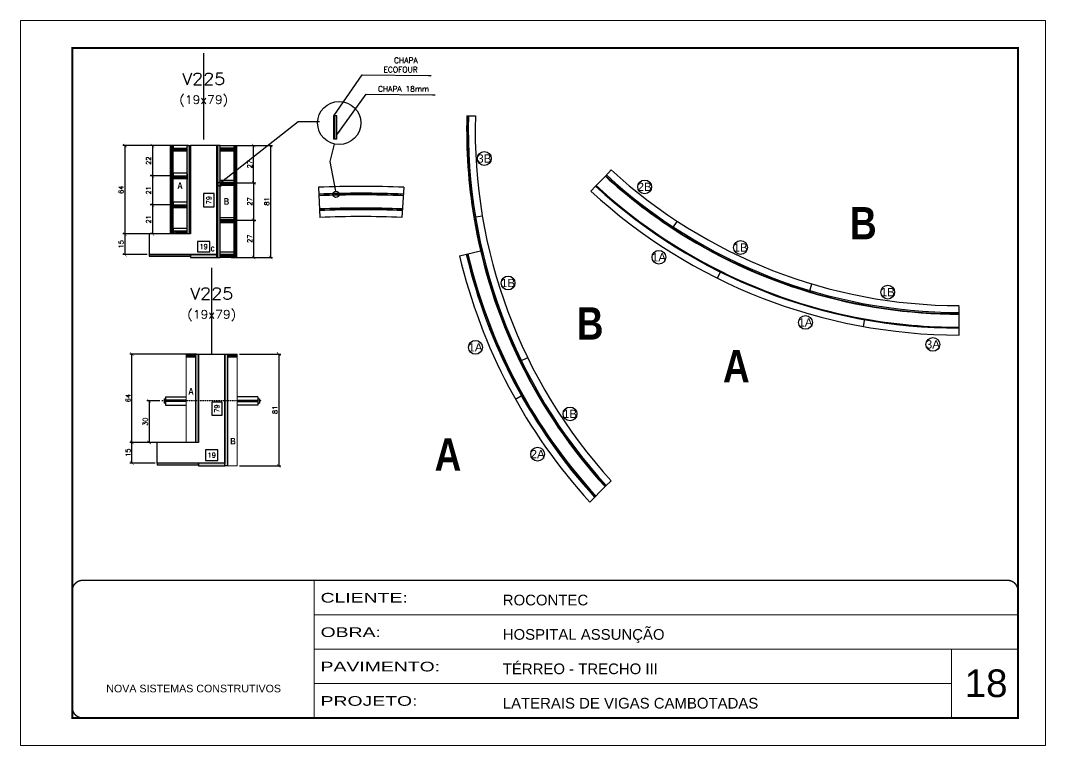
# Model space of a CAD drawing. Extents: x 2582 to 128055, y -26396 to 2611.
# Drawn here: x 4180 to 5665, y -3424 to -2374 of the extents above; entities that cross this region are included whole.
import ezdxf
from ezdxf.enums import TextEntityAlignment as Align

# ---------------------------------------------------------------- set-up
doc = ezdxf.new("R2010")
doc.units = 0
doc.header["$PDMODE"] = 35
for name, pattern in [('CONTINUO', [0]), ('DASHED', [0.75, 0.5, -0.25]), ('HIDDEN', [0.375, 0.25, -0.125])]:
    doc.linetypes.add(name, pattern=pattern)
for name, color, linetype, lineweight in [('CARIMBO', 255, 'Continuous', 9), ('CONCRETO', 251, 'Continuous', 25), ('Folhas', 255, 'Continuous', 9), ('Hachura', 251, 'Continuous', 9), ('Madeira', 126, 'Continuous', 18), ('SARRAFO DE PRESSAO', 251, 'DASHED', 9), ('Texto Seção', 7, 'Continuous', 15)]:
    doc.layers.add(name, color=color, linetype=linetype, lineweight=lineweight)
for name, color, linetype in [('COTA', 241, 'Continuous'), ('Cota Seção (2x)', 4, 'Continuous'), ('detalhes', 4, 'Continuous'), ('Painéis', 200, 'Continuous'), ('Romaneio', 10, 'Continuous'), ('TENSOR', 3, 'Continuous'), ('Texto de Titulo', 7, 'Continuous'), ('Texto Qtd Sarr', 242, 'Continuous')]:
    doc.layers.add(name, color=color, linetype=linetype)
doc.styles.add('ARIAL', font='arial.ttf')
doc.styles.add('COTA TECNICA', font='techl___.ttf', dxfattribs={"height": 10})
doc.styles.add('Romans', font='romans.shx')
doc.styles.add('TECNICA', font='techb___.ttf', dxfattribs={"height": 10})
doc.styles.add('Tecnologia', font='')
doc.styles.get('Tecnologia').set_extended_font_data('Forgotten Futurist')
doc.dimstyles.new('Cota Seção (2x)', dxfattribs={"dimtxt": 7, "dimasz": 5, "dimexe": 3, "dimexo": 3, "dimgap": 2, "dimtad": 3, "dimdec": 1, "dimlfac": 0.5, "dimzin": 12, "dimdsep": 46, "dimtxsty": 'Romans', "dimblk": 'ARCHTICK', "dimcen": 0, "dimclrd": 4, "dimclre": 4, "dimclrt": 1, "dimadec": 1, "dimazin": 3, "dimtfac": 1, "dimtdec": 1, "dimtmove": 0, "dimatfit": 3, "dimldrblk": 'OBLIQUE', "dimfxl": 1, "dimtolj": 1, "dimtzin": 12, "dimarcsym": 0})
doc.dimstyles.new('Cota Seção interna', dxfattribs={"dimtxt": 7, "dimasz": 6, "dimexe": 0.18, "dimexo": 2, "dimgap": -4, "dimtad": 3, "dimdec": 1, "dimlfac": 0.5, "dimzin": 12, "dimdsep": 46, "dimtxsty": 'Romans', "dimblk": 'ARCHTICK', "dimcen": 0.09, "dimse1": 1, "dimse2": 1, "dimsd1": 1, "dimsd2": 1, "dimclrd": 180, "dimclre": 5, "dimclrt": 1, "dimadec": 0, "dimazin": 3, "dimtfac": 1, "dimtdec": 1, "dimtofl": 0, "dimtmove": 0, "dimatfit": 3, "dimldrblk": 'ARCHTICK', "dimfxl": 1, "dimtolj": 1, "dimtzin": 0, "dimarcsym": 0})
doc.dimstyles.new('PAINEL', dxfattribs={"dimtxt": 10, "dimasz": 3, "dimexe": 3, "dimexo": 3, "dimgap": 3, "dimtad": 1, "dimdec": 1, "dimzin": 12, "dimdsep": 46, "dimtxsty": 'COTA TECNICA', "dimblk1": 'OBLIQUE', "dimblk2": 'OBLIQUE', "dimsah": 1, "dimcen": 0.9, "dimclrd": 4, "dimclre": 4, "dimclrt": 240, "dimadec": 1, "dimazin": 3, "dimtfac": 1, "dimtdec": 1, "dimtmove": 0, "dimatfit": 3, "dimfxl": 1, "dimtolj": 1, "dimtzin": 12, "dimarcsym": 0})

# ---------------------------------------------------------------- blocks, each defined once
blk = doc.blocks.new('9999999999')
at = {"color": 30, "linetype": 'CONTINUO'}
for p, q in [((98564.6, 34230.2), (98564.6, 34429.4)), ((98564.6, 34379.6), (99584, 34379.6)), ((98564.6, 34329.8), (99488, 34329.8)), ((99584, 34329.8), (99488, 34329.8)), ((99488, 34329.8), (99488, 34230.2)), ((98564.6, 34280), (99488, 34280))]:
    blk.add_line(p, q, dxfattribs=at)
at = {"color": 30, "linetype": 'CONTINUO', "const_width": 2}
blk.add_lwpolyline([(99584, 34230.2), (99584, 34414.4, 0.414214), (99569, 34429.4), (98229, 34429.4, 0.414214), (98214, 34414.4), (98214, 34245.2, 0.414214), (98229, 34230.2), (99584, 34230.2)], format="xyb", dxfattribs=at)
at = {"layer": 'Folhas'}
blk.add_lwpolyline([(98139, 34190.2), (99624, 34190.2), (99624, 35240.2), (98139, 35240.2)], close=True, dxfattribs=at)
at = {"layer": 'Folhas', "color": 30, "const_width": 3}
blk.add_lwpolyline([(98214, 34230.2), (99584, 34230.2), (99584, 35200.2), (98214, 35200.2)], close=True, dxfattribs=at)
at = {"color": 7, "linetype": 'Continuous', "ltscale": 5, "style": 'ARIAL'}
for s, height, p in [('ROCONTEC', 15.48, (98837.7, 34393.1)), ('HOSPITAL ASSUNÇÃO', 15.483, (98837.7, 34343.3)), ('TÉRREO - TRECHO III', 15.483, (98837.7, 34293.5)), ('NOVA SISTEMAS CONSTRUTIVOS', 11.059, (98263.2, 34267.2)), ('LATERAIS DE VIGAS CAMBOTADAS', 15.483, (98837.7, 34243.7))]:
    blk.add_text(s, height=height, dxfattribs=at).set_placement(p)
at = {"layer": 'Folhas', "color": 7, "style": 'Tecnologia', "width": 1.5}
for s, p in [('CLIENTE:', (98573.7, 34397.2)), ('OBRA:', (98573.7, 34347.3)), ('PAVIMENTO:', (98573.7, 34297.5)), ('PROJETO:', (98573.7, 34247.7))]:
    blk.add_text(s, height=14, dxfattribs=at).set_placement(p)
blk = doc.blocks.new('titulo1')
at = {"layer": 'Defpoints', "color": 252, "linetype": 'HIDDEN', "ltscale": 2}
blk.add_line((0, 0), (0, 125), dxfattribs=at)
at = {"layer": 'Defpoints', "style": 'Romans', "oblique": 15}
blk.add_attdef('FOLHA', text='', height=10, dxfattribs=at).set_placement((0, 15.6), align=Align.MIDDLE_CENTER)
at = {"layer": 'Texto Qtd Sarr', "color": 3, "style": 'Romans', "oblique": 15}
for tag, height, p in [('TITULO', 17, (0, 71.4)), ('SEÇÃO', 12, (0, 41.5))]:
    blk.add_attdef(tag, text='', height=height, dxfattribs=at).set_placement(p, align=Align.MIDDLE_CENTER)
blk = doc.blocks.new('_Oblique')
at = {"color": 0, "linetype": 'ByBlock', "lineweight": -2}
blk.add_line((-0.5, -0.5), (0.5, 0.5), dxfattribs=at)
blk = doc.blocks.new('_ArchTick')
at = {"color": 0, "linetype": 'ByBlock', "const_width": 0.15}
blk.add_lwpolyline([(-0.5, -0.5), (0.5, 0.5)], dxfattribs=at)
blk = doc.blocks.new('*D182')
at = {"layer": 'COTA', "color": 4, "lineweight": -2, "transparency": 16777216}
for p, q in [((4375.2, -2985.5), (4338.5, -2985.5)), ((4341.5, -3015.5), (4341.5, -2985.5)), ((4375.2, -3015.5), (4338.5, -3015.5))]:
    blk.add_line(p, q, dxfattribs=at)
at = {"layer": 'Defpoints', "color": 0, "transparency": 16777216}
for p in [(4341.5, -2985.5), (4378.2, -2985.5), (4378.2, -3015.5)]:
    blk.add_point(p, dxfattribs=at)
at = {"layer": 'COTA', "color": 4, "lineweight": -2, "transparency": 16777216, "xscale": 5, "yscale": 5, "zscale": 5}
for p, rotation in [((4341.5, -2985.5), 90), ((4341.5, -3015.5), 270)]:
    blk.add_blockref('_ArchTick', p, dxfattribs=dict(at, rotation=rotation))
at = {"layer": 'COTA', "color": 1, "transparency": 16777216, "insert": (4336, -3000.5), "char_height": 7, "attachment_point": 5, "rotation": 90, "style": 'Romans'}
blk.add_mtext('\\A1;15', dxfattribs=at)
blk = doc.blocks.new('*D183')
at = {"layer": 'COTA', "color": 4, "lineweight": -2, "transparency": 16777216}
for p, q in [((4435.2, -2857.5), (4338.5, -2857.5)), ((4341.5, -2985.5), (4341.5, -2857.5)), ((4375.2, -2985.5), (4338.5, -2985.5))]:
    blk.add_line(p, q, dxfattribs=at)
at = {"layer": 'Defpoints', "color": 0, "transparency": 16777216}
for p in [(4341.5, -2857.5), (4438.2, -2857.5), (4378.2, -2985.5)]:
    blk.add_point(p, dxfattribs=at)
at = {"layer": 'COTA', "color": 4, "lineweight": -2, "transparency": 16777216, "xscale": 5, "yscale": 5, "zscale": 5}
for p, rotation in [((4341.5, -2857.5), 90), ((4341.5, -2985.5), 270)]:
    blk.add_blockref('_ArchTick', p, dxfattribs=dict(at, rotation=rotation))
at = {"layer": 'COTA', "color": 1, "transparency": 16777216, "insert": (4336, -2921.5), "char_height": 7, "attachment_point": 5, "rotation": 90, "style": 'Romans'}
blk.add_mtext('\\A1;64', dxfattribs=at)
blk = doc.blocks.new('*D184')
at = {"layer": 'Cota Seção (2x)', "color": 180, "lineweight": -2, "transparency": 16777216}
for p, q in [((4472.2, -2927), (4457.2, -2927)), ((4457.2, -2927), (4457.2, -2946)), ((4472.2, -2946), (4472.2, -2927)), ((4457.2, -2946), (4472.2, -2946))]:
    blk.add_line(p, q, dxfattribs=at)
at = {"layer": 'Defpoints', "color": 0, "transparency": 16777216}
for p in [(4438.2, -2857.5), (4476.2, -2857.5), (4438.2, -3015.5)]:
    blk.add_point(p, dxfattribs=at)
at = {"layer": 'Cota Seção (2x)', "color": 1, "transparency": 16777216, "insert": (4464.7, -2936.5), "char_height": 7, "attachment_point": 5, "rotation": 90, "style": 'Romans'}
blk.add_mtext('\\A1;79', dxfattribs=at)
blk = doc.blocks.new('*D185')
at = {"layer": 'Cota Seção (2x)', "color": 180, "lineweight": -2, "transparency": 16777216}
for p, q in [((4466.2, -2996.5), (4448.2, -2996.5)), ((4448.2, -2996.5), (4448.2, -3011.5)), ((4466.2, -3011.5), (4466.2, -2996.5)), ((4448.2, -3011.5), (4466.2, -3011.5))]:
    blk.add_line(p, q, dxfattribs=at)
at = {"layer": 'Defpoints', "color": 0, "transparency": 16777216}
for p in [(4438.2, -3015.5), (4438.2, -3023.5), (4476.2, -3019.5)]:
    blk.add_point(p, dxfattribs=at)
at = {"layer": 'Cota Seção (2x)', "color": 1, "transparency": 16777216, "insert": (4457.2, -3004), "char_height": 7, "attachment_point": 5, "style": 'Romans'}
blk.add_mtext('\\A1;19', dxfattribs=at)
blk = doc.blocks.new('*D191')
at = {"layer": 'COTA', "color": 4, "lineweight": -2, "transparency": 16777216}
for p, q in [((4497.2, -2857.5), (4557.2, -2857.5)), ((4554.2, -2857.5), (4554.2, -3019.5)), ((4497.2, -3019.5), (4557.2, -3019.5))]:
    blk.add_line(p, q, dxfattribs=at)
at = {"layer": 'Defpoints', "color": 0, "transparency": 16777216}
for p in [(4494.2, -2857.5), (4494.2, -3019.5), (4554.2, -3019.5)]:
    blk.add_point(p, dxfattribs=at)
at = {"layer": 'COTA', "color": 4, "lineweight": -2, "transparency": 16777216, "xscale": 5, "yscale": 5, "zscale": 5}
for p, rotation in [((4554.2, -2857.5), 90), ((4554.2, -3019.5), 270)]:
    blk.add_blockref('_ArchTick', p, dxfattribs=dict(at, rotation=rotation))
at = {"layer": 'COTA', "color": 1, "transparency": 16777216, "insert": (4548.7, -2938.5), "char_height": 7, "attachment_point": 5, "rotation": 90, "style": 'Romans'}
blk.add_mtext('\\A1;81', dxfattribs=at)
blk = doc.blocks.new('*D192')
at = {"layer": 'COTA', "color": 4, "lineweight": -2, "transparency": 16777216}
for p, q in [((4381.9, -2925.4), (4363.4, -2925.4)), ((4366.4, -2925.4), (4366.4, -2985.5)), ((4381.9, -2985.5), (4363.4, -2985.5))]:
    blk.add_line(p, q, dxfattribs=at)
at = {"layer": 'Defpoints', "color": 0, "transparency": 16777216}
for p in [(4384.9, -2925.4), (4366.4, -2985.5), (4384.9, -2985.5)]:
    blk.add_point(p, dxfattribs=at)
at = {"layer": 'COTA', "color": 4, "lineweight": -2, "transparency": 16777216, "xscale": 5, "yscale": 5, "zscale": 5}
for p, rotation in [((4366.4, -2925.4), 90), ((4366.4, -2985.5), 270)]:
    blk.add_blockref('_ArchTick', p, dxfattribs=dict(at, rotation=rotation))
at = {"layer": 'COTA', "color": 1, "transparency": 16777216, "insert": (4360.9, -2955.5), "char_height": 7, "attachment_point": 5, "rotation": 90, "style": 'Romans'}
blk.add_mtext('\\A1;30', dxfattribs=at)
blk = doc.blocks.new('*D187')
at = {"layer": 'COTA', "color": 4, "lineweight": -2, "transparency": 16777216}
for p, q in [((4485.5, -2555.6), (4545.4, -2555.6)), ((4542.4, -2555.6), (4542.4, -2717.6)), ((4485.5, -2717.6), (4545.4, -2717.6))]:
    blk.add_line(p, q, dxfattribs=at)
at = {"layer": 'Defpoints', "color": 0, "transparency": 16777216}
for p in [(4482.5, -2555.6), (4482.5, -2717.6), (4542.4, -2717.6)]:
    blk.add_point(p, dxfattribs=at)
at = {"layer": 'COTA', "color": 4, "lineweight": -2, "transparency": 16777216, "xscale": 5, "yscale": 5, "zscale": 5}
for p, rotation in [((4542.4, -2555.6), 90), ((4542.4, -2717.6), 270)]:
    blk.add_blockref('_ArchTick', p, dxfattribs=dict(at, rotation=rotation))
at = {"layer": 'COTA', "color": 1, "transparency": 16777216, "insert": (4536.9, -2636.6), "char_height": 7, "attachment_point": 5, "rotation": 90, "style": 'Romans'}
blk.add_mtext('\\A1;81', dxfattribs=at)
blk = doc.blocks.new('*D188')
at = {"layer": 'COTA', "color": 4, "lineweight": -2, "transparency": 16777216}
for p, q in [((4492.3, -2555.6), (4520.9, -2555.6)), ((4517.9, -2609.7), (4517.9, -2555.6)), ((4492.3, -2609.7), (4520.9, -2609.7))]:
    blk.add_line(p, q, dxfattribs=at)
at = {"layer": 'Defpoints', "color": 0, "transparency": 16777216}
for p in [(4489.3, -2555.6), (4517.9, -2555.6), (4489.3, -2609.7)]:
    blk.add_point(p, dxfattribs=at)
at = {"layer": 'COTA', "color": 4, "lineweight": -2, "transparency": 16777216, "xscale": 5, "yscale": 5, "zscale": 5}
for p, rotation in [((4517.9, -2555.6), 90), ((4517.9, -2609.7), 270)]:
    blk.add_blockref('_ArchTick', p, dxfattribs=dict(at, rotation=rotation))
at = {"layer": 'COTA', "color": 1, "transparency": 16777216, "insert": (4512.4, -2582.6), "char_height": 7, "attachment_point": 5, "rotation": 90, "style": 'Romans'}
blk.add_mtext('\\A1;27', dxfattribs=at)
blk = doc.blocks.new('*D197')
at = {"layer": 'COTA', "color": 4, "lineweight": -2, "transparency": 16777216}
for p, q in [((4398.5, -2555.6), (4368.2, -2555.6)), ((4371.2, -2555.6), (4371.2, -2599.6)), ((4398.5, -2599.6), (4368.2, -2599.6))]:
    blk.add_line(p, q, dxfattribs=at)
at = {"layer": 'Defpoints', "color": 0, "transparency": 16777216}
for p in [(4401.5, -2555.6), (4371.2, -2599.6), (4401.5, -2599.6)]:
    blk.add_point(p, dxfattribs=at)
at = {"layer": 'COTA', "color": 4, "lineweight": -2, "transparency": 16777216, "xscale": 5, "yscale": 5, "zscale": 5}
for p, rotation in [((4371.2, -2555.6), 90), ((4371.2, -2599.6), 270)]:
    blk.add_blockref('_ArchTick', p, dxfattribs=dict(at, rotation=rotation))
at = {"layer": 'COTA', "color": 1, "transparency": 16777216, "insert": (4365.7, -2577.6), "char_height": 7, "attachment_point": 5, "rotation": 90, "style": 'Romans'}
blk.add_mtext('\\A1;22', dxfattribs=at)
blk = doc.blocks.new('*D194')
at = {"layer": 'COTA', "color": 4, "lineweight": -2, "transparency": 16777216}
for p, q in [((4398.5, -2641.6), (4368.2, -2641.6)), ((4371.2, -2641.6), (4371.2, -2683.6)), ((4398.5, -2683.6), (4368.2, -2683.6))]:
    blk.add_line(p, q, dxfattribs=at)
at = {"layer": 'Defpoints', "color": 0, "transparency": 16777216}
for p in [(4401.5, -2641.6), (4371.2, -2683.6), (4401.5, -2683.6)]:
    blk.add_point(p, dxfattribs=at)
at = {"layer": 'COTA', "color": 4, "lineweight": -2, "transparency": 16777216, "xscale": 5, "yscale": 5, "zscale": 5}
for p, rotation in [((4371.2, -2641.6), 90), ((4371.2, -2683.6), 270)]:
    blk.add_blockref('_ArchTick', p, dxfattribs=dict(at, rotation=rotation))
at = {"layer": 'COTA', "color": 1, "transparency": 16777216, "insert": (4365.7, -2662.6), "char_height": 7, "attachment_point": 5, "rotation": 90, "style": 'Romans'}
blk.add_mtext('\\A1;21', dxfattribs=at)
blk = doc.blocks.new('*D195')
at = {"layer": 'COTA', "color": 4, "lineweight": -2, "transparency": 16777216}
for p, q in [((4492.3, -2609.7), (4520.9, -2609.7)), ((4517.9, -2609.7), (4517.9, -2663.6)), ((4492.3, -2663.6), (4520.9, -2663.6))]:
    blk.add_line(p, q, dxfattribs=at)
at = {"layer": 'Defpoints', "color": 0, "transparency": 16777216}
for p in [(4489.3, -2609.7), (4489.3, -2663.6), (4517.9, -2663.6)]:
    blk.add_point(p, dxfattribs=at)
at = {"layer": 'COTA', "color": 4, "lineweight": -2, "transparency": 16777216, "xscale": 5, "yscale": 5, "zscale": 5}
for p, rotation in [((4517.9, -2609.7), 90), ((4517.9, -2663.6), 270)]:
    blk.add_blockref('_ArchTick', p, dxfattribs=dict(at, rotation=rotation))
at = {"layer": 'COTA', "color": 1, "transparency": 16777216, "insert": (4512.4, -2636.6), "char_height": 7, "attachment_point": 5, "rotation": 90, "style": 'Romans'}
blk.add_mtext('\\A1;27', dxfattribs=at)
blk = doc.blocks.new('*D196')
at = {"layer": 'COTA', "color": 4, "lineweight": -2, "transparency": 16777216}
for p, q in [((4492.3, -2663.6), (4520.9, -2663.6)), ((4517.9, -2663.6), (4517.9, -2717.6)), ((4492.3, -2717.6), (4520.9, -2717.6))]:
    blk.add_line(p, q, dxfattribs=at)
at = {"layer": 'Defpoints', "color": 0, "transparency": 16777216}
for p in [(4489.3, -2663.6), (4489.3, -2717.6), (4517.9, -2717.6)]:
    blk.add_point(p, dxfattribs=at)
at = {"layer": 'COTA', "color": 4, "lineweight": -2, "transparency": 16777216, "xscale": 5, "yscale": 5, "zscale": 5}
for p, rotation in [((4517.9, -2663.6), 90), ((4517.9, -2717.6), 270)]:
    blk.add_blockref('_ArchTick', p, dxfattribs=dict(at, rotation=rotation))
at = {"layer": 'COTA', "color": 1, "transparency": 16777216, "insert": (4512.4, -2690.6), "char_height": 7, "attachment_point": 5, "rotation": 90, "style": 'Romans'}
blk.add_mtext('\\A1;27', dxfattribs=at)
blk = doc.blocks.new('*D186')
at = {"layer": 'COTA', "color": 4, "lineweight": -2, "transparency": 16777216}
blk.add_line((4423.3, -2555.6), (4328.4, -2555.6), dxfattribs=at)
at = {"layer": 'COTA', "color": 4, "linetype": 'ByBlock', "lineweight": -2, "transparency": 16777216}
for p, q in [((4331.4, -2555.6), (4331.4, -2683.6)), ((4423.3, -2683.6), (4328.4, -2683.6))]:
    blk.add_line(p, q, dxfattribs=at)
at = {"layer": 'Defpoints', "color": 0, "linetype": 'ByBlock', "transparency": 16777216}
for p in [(4426.3, -2555.6), (4331.4, -2683.6), (4426.3, -2683.6)]:
    blk.add_point(p, dxfattribs=at)
at = {"layer": 'COTA', "color": 4, "linetype": 'ByBlock', "lineweight": -2, "transparency": 16777216, "xscale": 5, "yscale": 5, "zscale": 5}
for p, rotation in [((4331.4, -2555.6), 90), ((4331.4, -2683.6), 270)]:
    blk.add_blockref('_ArchTick', p, dxfattribs=dict(at, rotation=rotation))
at = {"layer": 'COTA', "color": 1, "linetype": 'ByBlock', "transparency": 16777216, "insert": (4325.9, -2619.6), "char_height": 7, "attachment_point": 5, "rotation": 90, "style": 'Romans'}
blk.add_mtext('\\A1;64', dxfattribs=at)
blk = doc.blocks.new('*D193')
at = {"layer": 'COTA', "color": 4, "lineweight": -2, "transparency": 16777216}
for p, q in [((4363.5, -2683.6), (4328.4, -2683.6)), ((4331.4, -2683.6), (4331.4, -2713.6)), ((4363.5, -2713.6), (4328.4, -2713.6))]:
    blk.add_line(p, q, dxfattribs=at)
at = {"layer": 'Defpoints', "color": 0, "transparency": 16777216}
for p in [(4366.5, -2683.6), (4331.4, -2713.6), (4366.5, -2713.6)]:
    blk.add_point(p, dxfattribs=at)
at = {"layer": 'COTA', "color": 4, "lineweight": -2, "transparency": 16777216, "xscale": 5, "yscale": 5, "zscale": 5}
for p, rotation in [((4331.4, -2683.6), 90), ((4331.4, -2713.6), 270)]:
    blk.add_blockref('_ArchTick', p, dxfattribs=dict(at, rotation=rotation))
at = {"layer": 'COTA', "color": 1, "transparency": 16777216, "insert": (4325.9, -2698.6), "char_height": 7, "attachment_point": 5, "rotation": 90, "style": 'Romans'}
blk.add_mtext('\\A1;15', dxfattribs=at)
blk = doc.blocks.new('*D189')
at = {"layer": 'Cota Seção (2x)', "color": 180, "lineweight": -2, "transparency": 16777216}
for p, q in [((4460.5, -2625.1), (4445.5, -2625.1)), ((4445.5, -2625.1), (4445.5, -2644.1)), ((4460.5, -2644.1), (4460.5, -2625.1)), ((4445.5, -2644.1), (4460.5, -2644.1))]:
    blk.add_line(p, q, dxfattribs=at)
at = {"layer": 'Defpoints', "color": 0, "transparency": 16777216}
for p in [(4426.3, -2555.6), (4426.3, -2713.6), (4464.5, -2713.6)]:
    blk.add_point(p, dxfattribs=at)
at = {"layer": 'Cota Seção (2x)', "color": 1, "transparency": 16777216, "insert": (4453, -2634.6), "char_height": 7, "attachment_point": 5, "rotation": 90, "style": 'Romans'}
blk.add_mtext('\\A1;79', dxfattribs=at)
blk = doc.blocks.new('*D190')
at = {"layer": 'Cota Seção (2x)', "color": 180, "lineweight": -2, "transparency": 16777216}
for p, q in [((4454.5, -2694.6), (4436.5, -2694.6)), ((4436.5, -2694.6), (4436.5, -2709.6)), ((4454.5, -2709.6), (4454.5, -2694.6)), ((4436.5, -2709.6), (4454.5, -2709.6))]:
    blk.add_line(p, q, dxfattribs=at)
at = {"layer": 'Defpoints', "color": 0, "transparency": 16777216}
for p in [(4426.5, -2713.6), (4426.5, -2713.6), (4464.5, -2713.6)]:
    blk.add_point(p, dxfattribs=at)
at = {"layer": 'Cota Seção (2x)', "color": 1, "transparency": 16777216, "insert": (4445.5, -2702.1), "char_height": 7, "attachment_point": 5, "style": 'Romans'}
blk.add_mtext('\\A1;19', dxfattribs=at)
blk = doc.blocks.new('*D198')
at = {"layer": 'COTA', "color": 4, "lineweight": -2, "transparency": 16777216}
for p, q in [((4398.5, -2599.6), (4368.2, -2599.6)), ((4371.2, -2599.6), (4371.2, -2641.6)), ((4398.5, -2641.6), (4368.2, -2641.6))]:
    blk.add_line(p, q, dxfattribs=at)
at = {"layer": 'Defpoints', "color": 0, "transparency": 16777216}
for p in [(4401.5, -2599.6), (4371.2, -2641.6), (4401.5, -2641.6)]:
    blk.add_point(p, dxfattribs=at)
at = {"layer": 'COTA', "color": 4, "lineweight": -2, "transparency": 16777216, "xscale": 5, "yscale": 5, "zscale": 5}
for p, rotation in [((4371.2, -2599.6), 90), ((4371.2, -2641.6), 270)]:
    blk.add_blockref('_ArchTick', p, dxfattribs=dict(at, rotation=rotation))
at = {"layer": 'COTA', "color": 1, "transparency": 16777216, "insert": (4365.7, -2620.6), "char_height": 7, "attachment_point": 5, "rotation": 90, "style": 'Romans'}
blk.add_mtext('\\A1;21', dxfattribs=at)

msp = doc.modelspace()

# ---------------------------------------------------------------- hatches: boundary and pattern name
at = {"layer": 'Hachura'}
h = msp.add_hatch(color=256, dxfattribs=at)
h.dxf.hatch_style = 1
h.paths.add_polyline_path([(4638.46, -2512.33), (4634.86, -2512.33), (4634.86, -2545.65), (4638.46, -2545.65)])
h = msp.add_hatch(dxfattribs=at)
h.set_pattern_fill('ANSI31', color=256, scale=0.5, angle=180, style=0)
h.set_pattern_definition([(225, (-3832.2448, -25516.4506), (1.12253202, -1.12253202), [])])
h.paths.add_polyline_path([(4397.15, -2555.63), (4401.55, -2555.63), (4401.55, -2683.63), (4397.15, -2683.63)])
h = msp.add_hatch(dxfattribs=at)
h.set_pattern_fill('ANSI31', color=256, scale=0.5, angle=270, style=0)
h.set_pattern_definition([(315, (27387.617, -10793.2762), (1.12253202, 1.12253202), [])])
h.paths.add_polyline_path([(4401.55, -2563.63), (4401.55, -2559.23), (4421.55, -2559.23), (4421.55, -2563.63)])
h = msp.add_hatch(color=256, dxfattribs=at)
h.dxf.hatch_style = 1
h.paths.add_polyline_path([(4421.55, -2555.63), (4425.15, -2555.63), (4425.15, -2683.63), (4421.55, -2683.63)])
h = msp.add_hatch(color=256, dxfattribs=at)
h.dxf.hatch_style = 1
h.paths.add_polyline_path([(4469.27, -2555.6), (4465.67, -2555.6), (4465.67, -2717.6), (4469.27, -2717.6)])
h = msp.add_hatch(dxfattribs=at)
h.set_pattern_fill('ANSI31', color=256, scale=0.5, angle=270, style=0)
h.set_pattern_definition([(315, (27387.4913, -10793.2392), (1.12253202, 1.12253202), [])])
h.paths.add_polyline_path([(4489.28, -2563.6), (4489.28, -2559.2), (4469.28, -2559.2), (4469.28, -2563.6)])
h = msp.add_hatch(dxfattribs=at)
h.set_pattern_fill('ANSI31', color=256, scale=0.5, angle=180, style=0)
h.set_pattern_definition([(225, (-3740.3727, -25515.4136), (1.12253202, -1.12253202), [])])
h.paths.add_polyline_path([(4489.28, -2555.6), (4493.68, -2555.6), (4493.68, -2717.6), (4489.28, -2717.6)])
h = msp.add_hatch(dxfattribs=at)
h.set_pattern_fill('ANSI31', color=256, scale=0.5, angle=270, style=0)
h.set_pattern_definition([(315, (27387.617, -10833.2762), (1.12253202, 1.12253202), [])])
h.paths.add_polyline_path([(4401.55, -2603.63), (4401.55, -2599.23), (4421.55, -2599.23), (4421.55, -2603.63)])
h = msp.add_hatch(dxfattribs=at)
h.set_pattern_fill('ANSI31', color=256, scale=0.5, angle=270, style=0)
h.set_pattern_definition([(315, (27387.4913, -10843.2954), (1.12253202, 1.12253202), [])])
h.paths.add_polyline_path([(4489.28, -2613.65), (4489.28, -2609.25), (4469.28, -2609.25), (4469.28, -2613.65)])
h = msp.add_hatch(dxfattribs=at)
h.set_pattern_fill('ANSI31', color=256, scale=0.5, angle=270, style=0)
h.set_pattern_definition([(315, (27387.617, -10875.2748), (1.12253202, 1.12253202), [])])
h.paths.add_polyline_path([(4401.55, -2645.63), (4401.55, -2641.23), (4421.55, -2641.23), (4421.55, -2645.63)])
h = msp.add_hatch(dxfattribs=at)
h.set_pattern_fill('ANSI31', color=256, scale=0.5, angle=270, style=0)
h.set_pattern_definition([(315, (27455.0892, -10897.2285), (1.12253202, 1.12253202), [])])
h.paths.add_polyline_path([(4469.28, -2667.58), (4469.28, -2663.18), (4489.28, -2663.18), (4489.28, -2667.58)])
h = msp.add_hatch(dxfattribs=at)
h.set_pattern_fill('ANSI31', color=256, scale=0.5, angle=270, style=0)
h.set_pattern_definition([(315, (27387.617, -10913.2762), (1.12253202, 1.12253202), [])])
h.paths.add_polyline_path([(4401.55, -2683.63), (4401.55, -2679.23), (4421.55, -2679.23), (4421.55, -2683.63)])
h = msp.add_hatch(color=256, dxfattribs=at)
h.dxf.hatch_style = 1
h.paths.add_polyline_path([(4426.47, -2716), (4426.47, -2713.6), (4366.47, -2713.6), (4366.47, -2716)])
h = msp.add_hatch(color=256, dxfattribs=at)
h.dxf.hatch_style = 1
h.paths.add_polyline_path([(4464.47, -2717.6), (4464.47, -2713.6), (4426.48, -2713.6), (4426.48, -2717.6)])
h = msp.add_hatch(dxfattribs=at)
h.set_pattern_fill('ANSI31', color=256, scale=0.5, angle=270, style=0)
h.set_pattern_definition([(315, (27387.4913, -10947.2392), (1.12253202, 1.12253202), [])])
h.paths.add_polyline_path([(4489.28, -2717.6), (4489.28, -2713.2), (4469.28, -2713.2), (4469.28, -2717.6)])
h = msp.add_hatch(dxfattribs=at)
h.set_pattern_fill('ANSI31', color=256, scale=0.5, angle=270, style=0)
h.set_pattern_definition([(315, (27386.0281, -11165.1756), (1.12253202, 1.12253202), [])])
h.paths.add_polyline_path([(4434.21, -2861.93), (4434.21, -2857.53), (4420.21, -2857.53), (4420.21, -2861.93)])
h = msp.add_hatch(color=256, dxfattribs=at)
h.dxf.hatch_style = 1
h.paths.add_polyline_path([(4434.21, -2857.53), (4438.21, -2857.53), (4438.21, -2985.53), (4434.21, -2985.53)])
h = msp.add_hatch(color=256, dxfattribs=at)
h.dxf.hatch_style = 1
h.paths.add_polyline_path([(4476.21, -2857.53), (4480.21, -2857.53), (4480.21, -3019.53), (4476.21, -3019.53)])
h = msp.add_hatch(dxfattribs=at)
h.set_pattern_fill('ANSI31', color=256, scale=0.5, angle=270, style=0)
h.set_pattern_definition([(315, (27326.0281, -11165.1756), (1.12253202, 1.12253202), [])])
h.paths.add_polyline_path([(4494.21, -2861.93), (4494.21, -2857.53), (4480.21, -2857.53), (4480.21, -2861.93)])
h = msp.add_hatch(color=256, dxfattribs=at)
h.dxf.hatch_style = 1
h.paths.add_polyline_path([(4438.21, -3017.93), (4438.21, -3015.53), (4378.21, -3015.53), (4378.21, -3017.93)])
h = msp.add_hatch(color=256, dxfattribs=at)
h.dxf.hatch_style = 1
h.paths.add_polyline_path([(4476.21, -3019.53), (4476.21, -3015.53), (4438.21, -3015.53), (4438.21, -3019.53)])

# ---------------------------------------------------------------- linework, layer by layer
at = {"ltscale": 3}
for p, q in [((4388.21, -2922.45), (4388.21, -2928.45)), ((4388.21, -2922.45), (4390.21, -2922.45)), ((4390.21, -2919.45), (4390.21, -2931.45)), ((4390.21, -2919.45), (4420.21, -2919.45)), ((4420.21, -2924.45), (4390.21, -2924.45)), ((4524.21, -2919.45), (4494.21, -2919.45)), ((4494.21, -2924.45), (4524.21, -2924.45)), ((4524.21, -2919.45), (4524.21, -2931.45)), ((4524.21, -2922.45), (4526.21, -2922.45)), ((4526.21, -2922.45), (4526.21, -2928.45)), ((4390.21, -2928.45), (4388.21, -2928.45)), ((4420.21, -2926.45), (4390.21, -2926.45)), ((4390.21, -2931.45), (4420.21, -2931.45)), ((4494.21, -2926.45), (4524.21, -2926.45)), ((4524.21, -2931.45), (4494.21, -2931.45)), ((4524.21, -2928.45), (4526.21, -2928.45))]:
    msp.add_line(p, q, dxfattribs=at)
at = {"layer": 'CONCRETO'}
for q in [(4438.21, -2857.53), (4378.21, -2985.53)]:
    msp.add_line((4438.21, -2985.53), q, dxfattribs=at)
for points in [[(4366.47, -2683.6), (4366.47, -2713.6), (4426.47, -2713.6), (4426.47, -2713.6), (4464.47, -2713.6), (4464.47, -2555.6), (4426.35, -2555.63), (4426.47, -2683.6), (4366.47, -2683.6)], [(4366.47, -2683.6), (4366.47, -2683.6)], [(4438.21, -2857.53), (4438.21, -2857.53), (4476.21, -2857.53), (4476.21, -3015.53), (4476.21, -3015.53), (4476.21, -3015.53), (4438.21, -3015.53), (4378.21, -3015.53), (4378.21, -2985.53)]]:
    msp.add_lwpolyline(points, dxfattribs=at)
at = {"layer": 'Cota Seção (2x)', "color": 30, "true_color": 0xf26722}
for centre, radius in [((4641.87, -2522.88), 31.28), ((4637.16, -2626.25), 4.65)]:
    msp.add_circle(centre, radius, dxfattribs=at)
at = {"layer": 'Cota Seção (2x)', "color": 1}
msp.add_circle((4469.28, -2611.45), 3.05, dxfattribs=at)
at = {"layer": 'Madeira'}
msp.add_line((4469.28, -2675.18), (4469.28, -2679.58), dxfattribs=at)
for points in [[(4397.15, -2555.63), (4401.55, -2555.63), (4401.55, -2683.63), (4397.15, -2683.63)], [(4401.55, -2563.63), (4401.55, -2559.23), (4421.55, -2559.23), (4421.55, -2563.63)], [(4489.28, -2563.6), (4489.28, -2559.2), (4469.28, -2559.2), (4469.28, -2563.6)], [(4489.28, -2555.6), (4493.68, -2555.6), (4493.68, -2717.6), (4489.28, -2717.6)], [(4401.55, -2603.63), (4401.55, -2599.23), (4421.55, -2599.23), (4421.55, -2603.63)], [(4489.28, -2613.65), (4489.28, -2609.25), (4469.28, -2609.25), (4469.28, -2613.65)], [(4401.55, -2645.63), (4401.55, -2641.23), (4421.55, -2641.23), (4421.55, -2645.63)], [(4469.28, -2667.58), (4469.28, -2663.18), (4489.28, -2663.18), (4489.28, -2667.58)], [(4401.55, -2683.63), (4401.55, -2679.23), (4421.55, -2679.23), (4421.55, -2683.63)], [(4489.28, -2717.6), (4489.28, -2713.2), (4469.28, -2713.2), (4469.28, -2717.6)], [(4434.21, -2861.93), (4434.21, -2857.53), (4420.21, -2857.53), (4420.21, -2861.93)], [(4434.21, -2857.53), (4420.21, -2857.53), (4420.21, -2985.53), (4434.21, -2985.53)], [(4494.21, -2861.93), (4494.21, -2857.53), (4480.21, -2857.53), (4480.21, -2861.93)], [(4494.21, -2857.53), (4480.21, -2857.53), (4480.21, -3019.53), (4494.21, -3019.53)]]:
    msp.add_lwpolyline(points, close=True, dxfattribs=at)
at = {"layer": 'Painéis'}
for p, q in [((4826.8, -2512.43), (4828, -2512.46)), ((4828, -2512.46), (4839.19, -2512.77)), ((4401.55, -2595.63), (4401.55, -2603.63)), ((4421.55, -2596.63), (4421.55, -2604.63)), ((5013.23, -2614.24), (5014.04, -2613.35)), ((5014.04, -2613.35), (5027.48, -2599.92)), ((4612.08, -2616.03), (4614.01, -2659.79)), ((4619.51, -2625.73), (4619.59, -2627.53)), ((4626.51, -2625.48), (4626.59, -2627.27)), ((4633.5, -2625.26), (4633.58, -2627.05)), ((4640.5, -2625.07), (4640.58, -2626.87)), ((4647.5, -2624.92), (4647.58, -2626.72)), ((4654.5, -2624.81), (4654.58, -2626.61)), ((4661.51, -2624.73), (4661.59, -2626.53)), ((4668.51, -2624.69), (4668.59, -2626.49)), ((4675.52, -2624.68), (4675.6, -2626.48)), ((4682.53, -2624.71), (4682.61, -2626.51)), ((4689.54, -2624.78), (4689.62, -2626.58)), ((4696.55, -2624.88), (4696.63, -2626.68)), ((4703.56, -2625.01), (4703.64, -2626.81)), ((4710.58, -2625.18), (4710.66, -2626.99)), ((4717.59, -2625.39), (4717.67, -2627.2)), ((4723.48, -2625.59), (4723.17, -2627.38)), ((4730.53, -2625.87), (4730.23, -2627.66)), ((4735.49, -2616.08), (4732.63, -2659.79)), ((5006.46, -2621.59), (5013.23, -2614.24)), ((4401.55, -2637.63), (4401.55, -2645.63)), ((4641.47, -2647.05), (4641.55, -2648.85)), ((4648.47, -2646.91), (4648.55, -2648.71)), ((4655.48, -2646.8), (4655.56, -2648.6)), ((4662.48, -2646.72), (4662.56, -2648.52)), ((4669.49, -2646.69), (4669.57, -2648.49)), ((4676.49, -2646.68), (4676.57, -2648.48)), ((4683.5, -2646.72), (4683.58, -2648.52)), ((4690.51, -2646.79), (4690.59, -2648.59)), ((4697.52, -2646.9), (4697.6, -2648.7)), ((4704.54, -2647.04), (4704.62, -2648.84)), ((4711.55, -2647.22), (4711.63, -2649.02)), ((4718.57, -2647.44), (4718.65, -2649.24)), ((4725.58, -2647.69), (4725.5, -2649.49)), ((4816.23, -2715.29), (4846.7, -2708.14)), ((5540.13, -2798.64), (5540.13, -2788.64)), ((5540.13, -2799.84), (5540.13, -2798.64)), ((5540.13, -2818.82), (5540.13, -2799.84)), ((5540.12, -2830.02), (5540.13, -2820.02)), ((5540.13, -2820.02), (5540.13, -2818.82)), ((5036.11, -3041.24), (5027.85, -3048.8)), ((5026.97, -3049.61), (5004.89, -3071.85)), ((5027.85, -3048.8), (5026.97, -3049.61))]:
    msp.add_line(p, q, dxfattribs=at)
at = {"layer": 'Painéis', "linetype": 'ByBlock'}
for p, q in [((4469.28, -2555.6), (4489.28, -2555.6)), ((4489.28, -2591.65), (4489.28, -2595.65)), ((5035.86, -2590.78), (5027.48, -2599.92)), ((4489.28, -2609.65), (4489.9, -2609.65)), ((4836.94, -2659.48), (4849.17, -2657.43)), ((5131.28, -2665), (5124.48, -2675.37)), ((5189.71, -2747.66), (5194.69, -2737.63)), ((5323.24, -2767.87), (5326.79, -2755.99)), ((5402.85, -2806.52), (5400.87, -2817.54)), ((4914.83, -2862.88), (4903.69, -2868.31)), ((4897.07, -2922.86), (4907.88, -2916.79))]:
    msp.add_line(p, q, dxfattribs=at)
at = {"layer": 'Painéis'}
for points in [[(4634.86, -2512.33), (4633.66, -2512.33), (4633.66, -2545.65), (4634.86, -2545.65)], [(4638.46, -2512.33), (4634.86, -2512.33), (4634.86, -2545.65), (4638.46, -2545.65)], [(4421.55, -2555.63), (4425.15, -2555.63), (4425.15, -2683.63), (4421.55, -2683.63)], [(4425.15, -2555.63), (4426.35, -2555.63), (4426.35, -2683.63), (4425.15, -2683.63)], [(4465.67, -2555.6), (4464.47, -2555.6), (4464.47, -2717.6), (4465.67, -2717.6)], [(4469.27, -2555.6), (4465.67, -2555.6), (4465.67, -2717.6), (4469.27, -2717.6)], [(4426.47, -2716), (4426.47, -2713.6), (4366.47, -2713.6), (4366.47, -2716)], [(4464.47, -2717.6), (4464.47, -2713.6), (4426.48, -2713.6), (4426.48, -2717.6)], [(4434.21, -2857.53), (4438.21, -2857.53), (4438.21, -2985.53), (4434.21, -2985.53)], [(4476.21, -2857.53), (4480.21, -2857.53), (4480.21, -3019.53), (4476.21, -3019.53)], [(4438.21, -3017.93), (4438.21, -3015.53), (4378.21, -3015.53), (4378.21, -3017.93)], [(4476.21, -3019.53), (4476.21, -3015.53), (4438.21, -3015.53), (4438.21, -3019.53)]]:
    msp.add_lwpolyline(points, close=True, dxfattribs=at)
at = {"layer": 'Painéis', "linetype": 'ByBlock'}
for points in [[(4401.55, -2559.23), (4421.55, -2559.23), (4421.55, -2555.63), (4401.55, -2555.63)], [(4489.28, -2559.2), (4469.28, -2559.2), (4469.28, -2555.6), (4489.28, -2555.6)], [(4401.55, -2599.23), (4421.55, -2599.23), (4421.55, -2595.63), (4401.55, -2595.63)], [(4489.28, -2609.25), (4469.28, -2609.25), (4469.28, -2605.65), (4489.28, -2605.65)], [(4401.55, -2641.23), (4421.55, -2641.23), (4421.55, -2637.63), (4401.55, -2637.63)], [(4489.28, -2663.18), (4469.28, -2663.18), (4469.28, -2659.58), (4489.28, -2659.58)], [(4401.55, -2679.23), (4421.55, -2679.23), (4421.55, -2675.63), (4401.55, -2675.63)], [(4489.28, -2713.2), (4469.28, -2713.2), (4469.28, -2709.6), (4489.28, -2709.6)]]:
    msp.add_lwpolyline(points, close=True, dxfattribs=at)
for centre, radius, start, end in [((5590.88, -2533.59), 764.37, 178.41332, 189.47899), ((5590.88, -2533.59), 763.77, 178.41332, 222.46038), ((5590.88, -2533.59), 761.97, 178.41332, 222.46038), ((5590.88, -2533.59), 751.97, 178.41332, 222.46038), ((5541.43, -2039.25), 758.19, 227.48916, 269.90185), ((5541.43, -2039.25), 748.19, 227.48916, 269.90185), ((5540.61, -2041.35), 777.47, 227.36833, 243.58137), ((5541.43, -2039.25), 760.59, 227.48916, 236.75648), ((5541.43, -2039.25), 759.99, 227.48916, 269.90185), ((5540.61, -2041.35), 788.67, 227.36833, 269.9649), ((5540.61, -2041.35), 778.67, 227.36833, 269.9649), ((5590.88, -2533.59), 764.37, 189.47899, 205.96969), ((5541.43, -2039.25), 760.59, 236.75648, 253.32916), ((5594.42, -2531.75), 799.54, 193.27072, 222.49451), ((5594.42, -2531.75), 789.54, 193.27162, 222.46004), ((5594.42, -2531.75), 787.74, 193.27178, 222.45163), ((5594.42, -2531.75), 787.14, 193.27184, 209.28568), ((5540.61, -2041.35), 777.47, 243.58137, 259.7944), ((5541.43, -2039.25), 760.59, 253.32916, 269.90185), ((5540.61, -2041.35), 777.47, 259.7944, 269.9649), ((5590.88, -2533.59), 764.37, 205.96969, 222.46038), ((5594.42, -2531.75), 787.14, 209.28568, 222.45163)]:
    msp.add_arc(centre, radius, start, end, dxfattribs=at)
at = {"layer": 'Painéis'}
for radius, start in [(1386.4, 87.42964), (1376.4, 87.4382), (1374.6, 87.43975), (1374, 87.44027), (1355, 87.45691), (1354.4, 87.45744), (1352.6, 87.45904), (1342.6, 87.46802)]:
    msp.add_arc((4673.32, -4001.08), radius, start, 92.53173, dxfattribs=at)
at = {"layer": 'Romaneio', "color": 1, "linetype": 'ByBlock'}
for centre in [(4852.1, -2574.39), (5084.39, -2615.48), (5223.35, -2703.24), (5105.06, -2717.42), (4886.46, -2754.64), (5436.55, -2767.84), (5317.34, -2811.66), (5501.98, -2843.54), (4839.23, -2847.83), (4976.24, -2944.25), (4929.35, -3002.58)]:
    msp.add_circle(centre, 10, dxfattribs=at)
at = {"layer": 'TENSOR', "linetype": 'HIDDEN', "ltscale": 0.5}
msp.add_line((4529.21, -2925.45), (4384.91, -2925.45), dxfattribs=at)

# ---------------------------------------------------------------- block references
at = {"layer": 'SARRAFO DE PRESSAO', "color": 6, "linetype": 'ByBlock'}
msp.add_blockref('9999999999', (-93958.84, -37614.68), dxfattribs=at)
at = {"layer": 'Texto Seção'}
ref = msp.add_blockref('titulo1', (4445.56, -2546.59), dxfattribs=at)
ref.add_attrib('TITULO', 'V225', dxfattribs={"layer": 'Texto de Titulo', "color": 7, "height": 17, "style": 'Romans', "width": 1.1}).set_placement((4445.56, -2459.09), align=Align.MIDDLE_CENTER)
ref.add_attrib('SEÇÃO', '(19x79)', dxfattribs={"layer": 'Texto de Titulo', "color": 7, "height": 12, "style": 'Romans', "width": 1.1}).set_placement((4445.56, -2489.09), align=Align.MIDDLE_CENTER)
ref = msp.add_blockref('titulo1', (4457.16, -2857.53), dxfattribs=at)
ref.add_attrib('TITULO', 'V225', dxfattribs={"layer": 'Texto de Titulo', "color": 7, "height": 17, "style": 'Romans', "width": 1.1}).set_placement((4457.16, -2770.03), align=Align.MIDDLE_CENTER)
ref.add_attrib('SEÇÃO', '(19x79)', dxfattribs={"layer": 'Texto de Titulo', "color": 7, "height": 12, "style": 'Romans', "width": 1.1}).set_placement((4457.16, -2800.03), align=Align.MIDDLE_CENTER)

# ---------------------------------------------------------------- texts
at = {"color": 240, "char_height": 8, "attachment_point": 9, "style": 'Romans'}
for s, insert in [('\\A1;CHAPA  \\PECOFOUR', (4755.6, -2449.57)), ('\\A1;CHAPA 18mm', (4772.1, -2477.52))]:
    msp.add_mtext(s, dxfattribs=dict(at, insert=insert))
at = {"layer": 'CARIMBO', "style": 'ARIAL'}
msp.add_text('18', height=40, dxfattribs=at).set_placement((5547.99, -3354.33))
at = {"layer": 'detalhes', "style": 'TECNICA'}
for s, height, p in [('A', 9.6, (4407.27, -2618.51)), ('B', 9.6, (4474.63, -2641.31)), ('B', 46.73, (5381.9, -2691.44, 0)), ('c', 9.6, (4455.46, -2709.13)), ('B', 46.73, (4986.03, -2836.61, 0)), ('A', 46.73, (5197.92, -2898.42, 0)), ('A', 9.6, (4423.21, -2916.27)), ('B', 9.6, (4484.04, -2988.5)), ('A', 46.73, (4780.13, -3026.38, 0))]:
    msp.add_text(s, height=height, dxfattribs=at).set_placement(p)
at = {"layer": 'Romaneio', "color": 255, "linetype": 'ByBlock', "style": 'ARIAL'}
for s, p in [('3B', (4852.1, -2574.39)), ('2B', (5084.39, -2615.48)), ('1B', (5223.35, -2703.24)), ('1A', (5105.06, -2717.42)), ('1B', (4886.46, -2754.64)), ('1B', (5436.55, -2767.84)), ('1A', (5317.34, -2811.66)), ('1A', (4839.23, -2847.83)), ('3A', (5501.98, -2843.54)), ('1B', (4976.24, -2944.25)), ('2A', (4929.35, -3002.58))]:
    msp.add_text(s, height=12, dxfattribs=at).set_placement(p, align=Align.MIDDLE_CENTER)

# ---------------------------------------------------------------- dimensions: what is measured, and where the dimension line sits
at = {"layer": 'COTA', "linetype": 'ByBlock'}
dim = msp.add_linear_dim(base=(4331.38, -2683.63), p1=(4426.35, -2555.63), p2=(4426.35, -2683.63), angle=90, dimstyle='Cota Seção (2x)', dxfattribs=at)
dim.commit()
dim.dimension.update_dxf_attribs({"geometry": '*D186', "text_midpoint": (4325.88, -2619.63)})
at = {"layer": 'COTA'}
for base, p1, p2, picture, middle in [((4371.23, -2599.63), (4401.55, -2555.63), (4401.55, -2599.63), '*D197', (4365.73, -2577.63)), ((4542.45, -2717.6), (4482.48, -2555.6), (4482.48, -2717.6), '*D187', (4536.95, -2636.6)), ((4517.93, -2555.6), (4489.28, -2609.65), (4489.28, -2555.6), '*D188', (4512.43, -2582.62)), ((4371.23, -2641.63), (4401.55, -2599.63), (4401.55, -2641.63), '*D198', (4365.73, -2620.63)), ((4517.93, -2663.58), (4489.28, -2609.65), (4489.28, -2663.58), '*D195', (4512.43, -2636.62)), ((4371.23, -2683.63), (4401.55, -2641.63), (4401.55, -2683.63), '*D194', (4365.73, -2662.63)), ((4517.93, -2717.6), (4489.28, -2663.58), (4489.28, -2717.6), '*D196', (4512.43, -2690.59)), ((4331.38, -2713.6), (4366.47, -2683.6), (4366.47, -2713.6), '*D193', (4325.88, -2698.6)), ((4341.49, -2857.53), (4378.21, -2985.53), (4438.21, -2857.53), '*D183', (4335.99, -2921.53)), ((4554.18, -3019.53), (4494.21, -2857.53), (4494.21, -3019.53), '*D191', (4548.68, -2938.53)), ((4366.35, -2985.53), (4384.91, -2925.45), (4384.91, -2985.53), '*D192', (4360.85, -2955.49)), ((4341.49, -2985.53), (4378.21, -3015.53), (4378.21, -2985.53), '*D182', (4335.99, -3000.53))]:
    dim = msp.add_linear_dim(base=base, p1=p1, p2=p2, angle=90, dimstyle='Cota Seção (2x)', dxfattribs=at)
    dim.commit()
    dim.dimension.update_dxf_attribs({"geometry": picture, "text_midpoint": middle})
at = {"layer": 'Cota Seção (2x)'}
for base, p1, p2, angle, picture, middle in [((4464.47, -2713.6), (4426.35, -2555.63), (4426.35, -2713.6), 90, '*D189', (4464.47, -2634.6)), ((4476.21, -2857.53), (4438.21, -3015.53), (4438.21, -2857.53), 90, '*D184', (4476.21, -2936.53)), ((4438.21, -3015.53), (4476.21, -3019.53), (4438.21, -3023.53), 180, '*D185', (4457.21, -3015.53))]:
    dim = msp.add_linear_dim(base=base, p1=p1, p2=p2, angle=angle, dimstyle='Cota Seção interna', dxfattribs=at)
    dim.commit()
    dim.dimension.update_dxf_attribs({"geometry": picture, "text_midpoint": middle, "dimtype": 160})
dim = msp.add_linear_dim(base=(4426.48, -2713.59), p1=(4464.47, -2713.6), p2=(4426.48, -2713.6), angle=180, dimstyle='Cota Seção interna', dxfattribs=at)
dim.commit()
dim.dimension.update_dxf_attribs({"geometry": '*D190', "text_midpoint": (4445.47, -2702.09)})

# ---------------------------------------------------------------- leaders
at = {"annotation_type": 0, "has_hookline": 1, "hookline_direction": 1, "horizontal_direction": (-1, 0, 0)}
for points in [[(4634.26, -2512.33), (4675.33, -2453.36), (4771.26, -2454.21)], [(4638.46, -2540.29), (4681.06, -2481.31), (4776.99, -2482.17)]]:
    msp.add_leader(points, dimstyle='PAINEL', override={"dimasz": 7}, dxfattribs=at)
at = {"layer": 'Painéis', "linetype": 'ByBlock'}
for points in [[(4471.21, -2608.31), (4582.29, -2520.53), (4613.46, -2520.53)], [(4637.16, -2621.61), (4629.01, -2578.92), (4634.88, -2553.37)]]:
    msp.add_leader(points, dimstyle='PAINEL', override={"dimgap": 3, "dimtad": 0}, dxfattribs=at)

doc.saveas('drawing.dxf')
